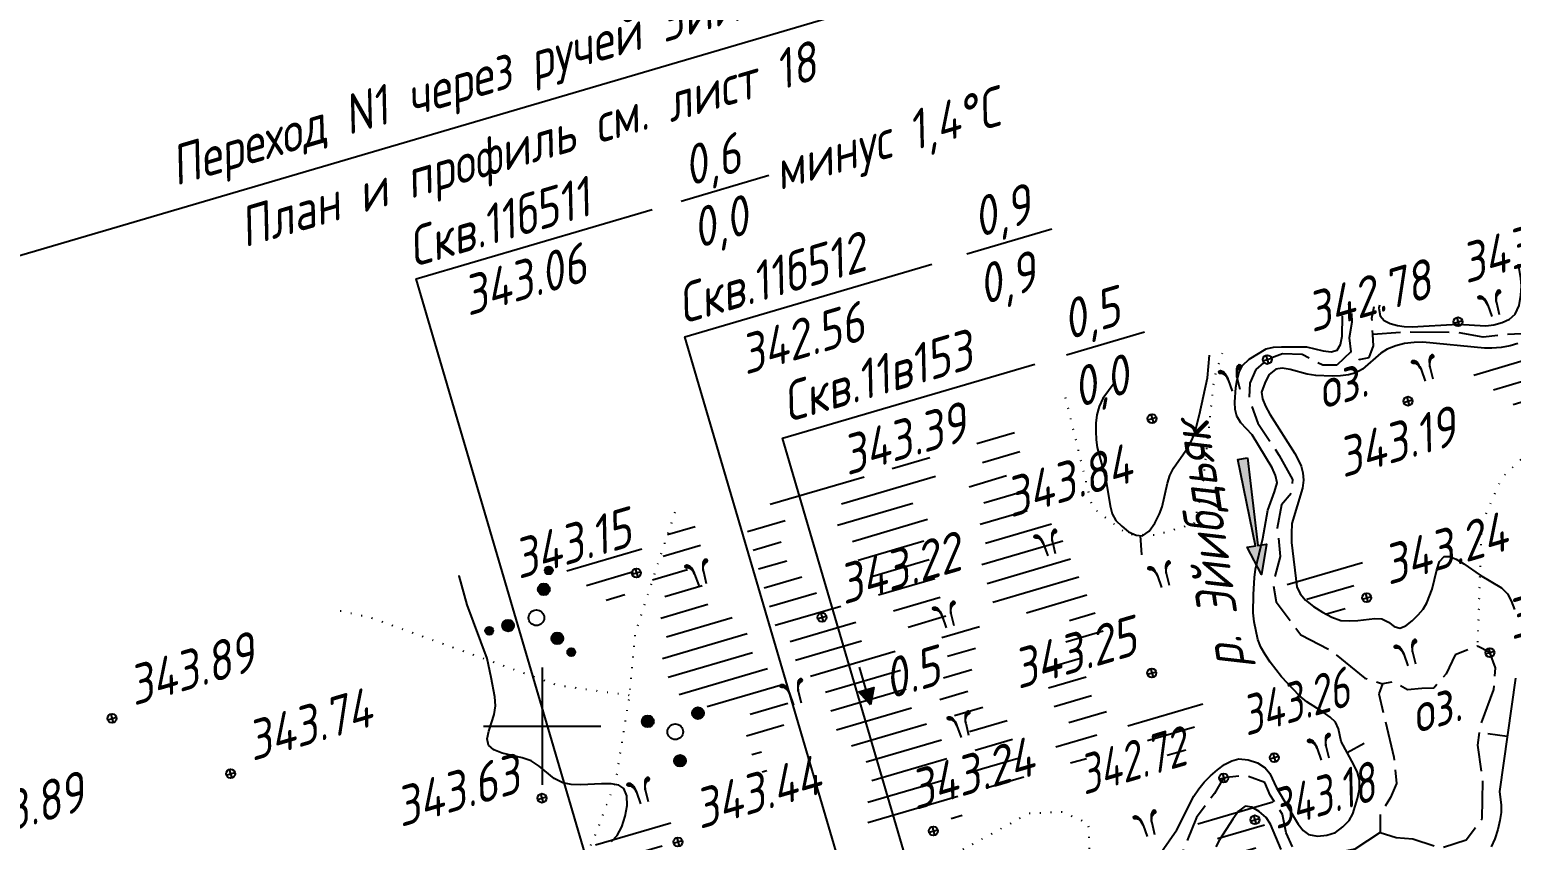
# Model space of a CAD drawing. Extents: x 1517648 to 1519685, y 2184577 to 2185456.
# Drawn here: x 1517747.6 to 1517899, y 2184788.3 to 2184871.1 of the extents above; entities that cross this region are included whole.
import ezdxf
from ezdxf.enums import TextEntityAlignment as Align

# ---------------------------------------------------------------- set-up
doc = ezdxf.new("R2010")
doc.units = 0
doc.header["$PDMODE"] = 34
doc.linetypes.add('ИИDash_40_10', pattern=[5, 4, -1])
doc.linetypes.add('ИИDot', pattern=[1, 0, -1])
for name, color, linetype, lineweight in [('ИИ_БОЛОТО_025', 3, 'Continuous', 25), ('ИИ_ГЕОСЕТКА_025', 3, 'Continuous', 25), ('ИИ_ГИДРОГРАФИЯ_025', 3, 'Continuous', 25), ('ИИ_КОНТУР_025', 7, 'ИИDot', 25), ('ИИ_ОТМЕТКА_025', 7, 'Continuous', 25), ('ИИ_ОФОРМЛЕНИЕ_025', 7, 'Continuous', 25), ('ИИ_РАЗМЕР_025', 7, 'Continuous', 25), ('ИИ_РЕЛЬЕФ_025', 34, 'Continuous', 25), ('ИИ_СКВАЖИНА_025', 7, 'Continuous', 25), ('ИИ_ТЕКСТ_025', 7, 'Continuous', 25), ('ИИ_УГОДЬЯ_025', 7, 'Continuous', 25)]:
    doc.layers.add(name, color=color, linetype=linetype, lineweight=lineweight)
doc.styles.add('VNIPISIMPLEXCUR', font='simplex.shx', dxfattribs={"width": 0.8, "oblique": 15})
doc.dimstyles.new('ИИ-2000-м-dm', dxfattribs={"dimscale": 2, "dimtxt": 2.5, "dimasz": 2.5, "dimexe": 1.25, "dimexo": 0, "dimgap": 1, "dimtad": 1, "dimtoh": 1, "dimzin": 1, "dimdsep": 46, "dimtxsty": 'VNIPISIMPLEXCUR', "dimcen": 2.5, "dimaunit": 1, "dimazin": 0, "dimtfac": 1, "dimtmove": 1, "dimatfit": 2, "dimfxl": 1, "dimarcsym": 0})

# ---------------------------------------------------------------- blocks, each defined once
blk = doc.blocks.new('ИИ053951')
at = {"linetype": 'Continuous', "lineweight": 25}
h = blk.add_hatch(color=0, dxfattribs=at)
edge = h.paths.add_edge_path()
edge.add_arc((-1.403318979093456, 0.5298073639691836), 0.3, 0, 360)
h = blk.add_hatch(color=0, dxfattribs=at)
edge = h.paths.add_edge_path()
edge.add_arc((1.160486125856096, 0.9504062035232437), 0.3, 0, 360)
h = blk.add_hatch(color=0, dxfattribs=at)
edge = h.paths.add_edge_path()
edge.add_arc((0.2428328532373598, -1.480213567492427), 0.3, 0, 360)
at = {"color": 0, "linetype": 'Continuous', "lineweight": 25}
for centre, radius in [((-1.403318979093456, 0.5298073639691836), 0.3), ((1.160486125856096, 0.9504062035232437), 0.3), ((0, 0), 0.4), ((0.2428328532373598, -1.480213567492427), 0.3)]:
    blk.add_circle(centre, radius, dxfattribs=at)
blk = doc.blocks.new('ИИ053952')
at = {"linetype": 'Continuous', "lineweight": 25}
h = blk.add_hatch(color=0, dxfattribs=at)
edge = h.paths.add_edge_path()
edge.add_arc((-1.308630616908658, 2.130137532763825), 0.2, 0, 360)
h = blk.add_hatch(color=0, dxfattribs=at)
edge = h.paths.add_edge_path()
edge.add_arc((-0.7851783701452177, 1.278082519658284), 0.3, 0, 360)
h = blk.add_hatch(color=0, dxfattribs=at)
edge = h.paths.add_edge_path()
edge.add_arc((1.499441115229502, 0.04094315521868452), 0.3, 0, 360)
h = blk.add_hatch(color=0, dxfattribs=at)
edge = h.paths.add_edge_path()
edge.add_arc((2.49906852538254, 0.06823859203112193), 0.2, 0, 360)
h = blk.add_hatch(color=0, dxfattribs=at)
edge = h.paths.add_edge_path()
edge.add_arc((-0.7142627450842838, -1.319025674876968), 0.3, 0, 360)
h = blk.add_hatch(color=0, dxfattribs=at)
edge = h.paths.add_edge_path()
edge.add_arc((-1.190437908473882, -2.198376124794947), 0.2, 0, 360)
at = {"color": 0, "linetype": 'Continuous', "lineweight": 25}
for centre, radius in [((-1.308630616908658, 2.130137532763825), 0.2), ((-0.7851783701452177, 1.278082519658284), 0.3), ((0, 0), 0.4), ((1.499441115229502, 0.04094315521868452), 0.3), ((2.49906852538254, 0.06823859203112193), 0.2), ((-0.7142627450842838, -1.319025674876968), 0.3), ((-1.190437908473882, -2.198376124794947), 0.2)]:
    blk.add_circle(centre, radius, dxfattribs=at)
blk = doc.blocks.new('ИИ05403')
at = {"linetype": 'Continuous', "lineweight": 25}
for points in [[(-0.3719088392116541, 1.104243413491141), (-0.4306105260804169, 1.161016916086846), (-0.4798441994880011, 1.183726317125126), (-0.5215034655360838, 1.187511217298173), (-0.5574819132791243, 1.17426406136525), (-0.5839923646082087, 1.138307515048564), (-0.5858859707098906, 1.08721135738517), (-0.5707371389436682, 1.060717056173841), (-0.5328650850989455, 1.036115210376295), (-0.476057004331866, 1.020975609684107), (-0.4211425126192358, 1.002051108818872), (-0.3643344318521553, 0.954739851328526), (-0.322675165804073, 0.896073893319038), (-0.2829095058576687, 0.8090211893389565), (-0.2507182532707636, 0.7087213400804719), (-0.2324430663398145, 0.6261047306790769), (-0.2355694385517691, 0.6879043838014546), (-0.2545054654741268, 0.7863117883006762), (-0.2772286875526238, 0.8790418478675857), (-0.3018455327800301, 0.9698794520207132), (-0.3283559670618868, 1.041792555308606)], [(0.4211425126192356, 1.002051108818872), (0.4760570043318644, 1.020975609684106), (0.5328650850989461, 1.036115210376295), (0.5707371389436685, 1.060717056173841), (0.5858859707098905, 1.08721135738517), (0.5839923646082088, 1.138307515048563), (0.5574819132791244, 1.17426406136525), (0.5215034655360838, 1.187511217298173), (0.4798441994880007, 1.183726317125126), (0.4306105260804167, 1.161016916086846), (0.3719088392116541, 1.10424341349114), (0.3283559670618868, 1.041792555308606), (0.3018455327800298, 0.9698794520207127), (0.2772286875526236, 0.8790418478675848), (0.2545054654741267, 0.7863117883006753), (0.235569438551769, 0.6879043838014544), (0.2324430663398145, 0.6261047306790771), (0.2507182532707635, 0.7087213400804713), (0.2829095058576688, 0.809021189338957), (0.322675165804073, 0.8960738933190379), (0.3643344318521551, 0.9547398513285258)]]:
    blk.add_hatch(color=0, dxfattribs=at).paths.add_polyline_path(points)
at = {"color": 0, "linetype": 'Continuous', "lineweight": 25}
for points in [[(-0.2324430663398145, 0.6261047306790772), (-0.2507182532707635, 0.7087213400804713), (-0.2829095058576687, 0.8090211893389567), (-0.322675165804073, 0.896073893319038), (-0.3643344318521553, 0.9547398513285261), (-0.4211425126192356, 1.002051108818872), (-0.4760570043318655, 1.020975609684106), (-0.5328650850989458, 1.036115210376295), (-0.5707371389436684, 1.060717056173841), (-0.5858859707098905, 1.08721135738517), (-0.5839923646082088, 1.138307515048563), (-0.5574819132791244, 1.17426406136525), (-0.5215034655360835, 1.187511217298173), (-0.4798441994880012, 1.183726317125126), (-0.4306105260804163, 1.161016916086846), (-0.3719088392116543, 1.104243413491141), (-0.3283559670618867, 1.041792555308606), (-0.30184553278003, 0.9698794520207132), (-0.2772286875526238, 0.8790418478675852), (-0.2545054654741268, 0.786311788300676), (-0.235569438551769, 0.6879043838014545), (-0.2324430663398145, 0.6261047306790772), (-0.2000000000000002, 0)], [(0.2324430663398145, 0.6261047306790772), (0.2507182532707635, 0.7087213400804713), (0.2829095058576687, 0.8090211893389567), (0.322675165804073, 0.896073893319038), (0.3643344318521553, 0.9547398513285261), (0.4211425126192356, 1.002051108818872), (0.4760570043318655, 1.020975609684106), (0.5328650850989458, 1.036115210376295), (0.5707371389436684, 1.060717056173841), (0.5858859707098905, 1.08721135738517), (0.5839923646082088, 1.138307515048563), (0.5574819132791244, 1.17426406136525), (0.5215034655360835, 1.187511217298173), (0.4798441994880012, 1.183726317125126), (0.4306105260804163, 1.161016916086846), (0.3719088392116543, 1.104243413491141), (0.3283559670618867, 1.041792555308606), (0.30184553278003, 0.9698794520207132), (0.2772286875526238, 0.8790418478675852), (0.2545054654741268, 0.786311788300676), (0.235569438551769, 0.6879043838014545), (0.2324430663398145, 0.6261047306790772), (0.2000000000000002, 0)]]:
    blk.add_lwpolyline(points, dxfattribs=at)
blk = doc.blocks.new('ИИ05468')
at = {"color": 0, "linetype": 'Continuous', "lineweight": 25}
for points in [[(-2, 1), (2, 1)], [(-1.25, 0), (1.25, 0)], [(-0.5, -1), (0.5, -1)]]:
    blk.add_lwpolyline(points, dxfattribs=at)
blk = doc.blocks.new('PICKET')
at = {"color": 0, "linetype": 'Continuous', "lineweight": 25}
for p, q in [((-0.2299999999999898, 0), (0.2299999999999898, 0)), ((0, 0.2299999999999898), (0, -0.2299999999999898))]:
    blk.add_line(p, q, dxfattribs=at)
blk.add_circle((0, 0), 0.23, dxfattribs=at)
at = {"color": 0, "linetype": 'Continuous', "style": 'VNIPISIMPLEXCUR', "oblique": 15, "width": 0.8}
blk.add_attdef('OTMETKA', (1.25, 0.3000000000000114), '', height=2, dxfattribs=at)
at = {"color": 8, "linetype": 'Continuous', "style": 'VNIPISIMPLEXCUR', "oblique": 15, "width": 0.8, "flags": 1}
blk.add_attdef('NOMER', (1.25, -2.699999999999989), '', height=2, dxfattribs=at)
blk = doc.blocks.new('ИИ05466')
at = {"linetype": 'Continuous', "lineweight": 25}
blk.add_hatch(color=0, dxfattribs=at).paths.add_polyline_path([(0, 0), (-0.4000000000000057, 0.8000000000000114), (0.4000000000000057, 0.8000000000000114)])
at = {"color": 0, "linetype": 'Continuous', "lineweight": 25}
for points in [[(0, 0), (0, 2)], [(0, 0), (-0.4000000000000057, 0.8000000000000114), (0.4000000000000057, 0.8000000000000114), (0, 0)]]:
    blk.add_lwpolyline(points, dxfattribs=at)
at = {"color": 0, "linetype": 'Continuous', "style": 'VNIPISIMPLEXCUR', "oblique": 15, "width": 0.8}
blk.add_attdef('DEPTH', (1, 0), '', height=2, dxfattribs=at)
blk = doc.blocks.new('ИИ053672А')
at = {"color": 0, "linetype": 'Continuous'}
for points in [[(0.6999999999999887, 3.095854811567278), (0, 3.5), (-0.6999999999999887, 3.095854811567278)], [(0, 3.5), (0, 0), (0.6999999999999887, 0)], [(0.8499999999999943, 2.009252271188813), (0, 2.5), (-0.8499999999999943, 2.009252271188813)], [(1, 0.9226497308103772), (0, 1.5), (-1, 0.9226497308103772)]]:
    blk.add_lwpolyline(points, dxfattribs=at)
at = {"color": 0, "linetype": 'Continuous', "style": 'VNIPISIMPLEXCUR', "oblique": 15, "width": 0.8}
blk.add_attdef('RACE1', text='', height=2, dxfattribs=at).set_placement((-2, 2.25), align=Align.RIGHT)
blk.add_attdef('HEIGHT', (2, 2.25), '', height=2, dxfattribs=at)
blk.add_attdef('DISTANCE', text='', height=2, dxfattribs=at).set_placement((8.5, 1.75), align=Align.MIDDLE_LEFT)
blk.add_attdef('RACE2', text='', height=2, dxfattribs=at).set_placement((-2, 1.25), align=Align.TOP_RIGHT)
blk.add_attdef('THICKNESS', text='', height=2, dxfattribs=at).set_placement((2, 1.25), align=Align.TOP_LEFT)
blk = doc.blocks.new('ИИ053296')
at = {"color": 0, "linetype": 'Continuous', "lineweight": 25}
blk.add_lwpolyline([(0, 0), (1, 0)], dxfattribs=at)
blk = doc.blocks.new('ИИ05012')
at = {"color": 0, "linetype": 'Continuous', "flags": 128}
for points in [[(0, 3), (0, -3)], [(-3, 0), (3, 0)]]:
    blk.add_lwpolyline(points, dxfattribs=at)
blk = doc.blocks.new('*D26')
at = {"layer": 'Defpoints', "color": 0, "transparency": 16777216}
for p in [(1517926.909671866, 2184855.147363951), (1518076.55, 2184794.9), (1517957.228860833, 2184764.673695511), (1517857.42, 2184730.52), (1517974.202249156, 2184660.524278777)]:
    blk.add_point(p, dxfattribs=at)
at = {"layer": 'ИИ_РАЗМЕР_025', "color": 0, "lineweight": -2, "transparency": 16777216}
for p, q in [((1517951.516275566, 2184788.67653947), (1517966.028395598, 2184792.940311232)), ((1517955.308124022, 2184766.134705561), (1517951.516275566, 2184788.67653947))]:
    blk.add_line(p, q, dxfattribs=at)
blk.add_arc((1517950.545219905, 2184757.880022167), 9.530217917746498, 40.60084746691081, 79.42976252258882, dxfattribs=at)
at = {"layer": 'ИИ_РАЗМЕР_025', "color": 0, "transparency": 16777216}
for points in [[(1517952.311411311, 2184766.582094964), (1517952.275488879, 2184767.914944301), (1517948.294902083, 2184767.140752336)], [(1517958.367100697, 2184764.400119852), (1517957.195197677, 2184763.764178749), (1517959.688972499, 2184760.566440238)]]:
    blk.add_solid(points, dxfattribs=at)
at = {"layer": 'ИИ_РАЗМЕР_025', "color": 0, "transparency": 16777216, "insert": (1517958.298993249, 2184794.193212795), "char_height": 4, "attachment_point": 5, "rotation": 16.373191132157835, "style": 'VNIPISIMPLEXCUR'}
blk.add_mtext("87°17'", dxfattribs=at)
blk = doc.blocks.new('ИИ25001')
at = {"linetype": 'Continuous'}
h = blk.add_hatch(color=0, dxfattribs=at)
edge = h.paths.add_edge_path()
edge.add_arc((0, 0), 0.5, 0, 360)
at = {"color": 0, "linetype": 'Continuous'}
for radius in [1, 0.5]:
    blk.add_circle((0, 0), radius, dxfattribs=at)
at = {"color": 0, "style": 'VNIPISIMPLEXCUR', "oblique": 15, "width": 0.8}
for tag, p in [('NUMBER', (2, 0.6999999999999887)), ('STS', (14.21830956713089, 0.6999999999999887)), ('EGWL', (38.31670607307356, 0.6999999999999887)), ('TFS', (19.07851403860371, -1)), ('HEIGHT', (2, -2.699999999999988)), ('FS', (14.21830956713089, -2.700000000000002)), ('AGWL', (36.59421987173639, -2.700000000000002))]:
    blk.add_attdef(tag, p, '', height=2, dxfattribs=at)
at = {"color": 253, "style": 'VNIPISIMPLEXCUR', "oblique": 15, "width": 0.8, "flags": 1}
for tag, p in [('DATE', (-2.5, -0.8000000000000113)), ('NOTE1', (-2.5, -3.200000000000017)), ('NOTE2', (-2.5, -5.600000000000022))]:
    blk.add_attdef(tag, text='', height=1.6, dxfattribs=at).set_placement(p, align=Align.RIGHT)
blk = doc.blocks.new('ИИ0523811')
at = {"linetype": 'Continuous', "lineweight": 25}
blk.add_hatch(color=0, dxfattribs=at).paths.add_polyline_path([(6, -0.2500000000000007), (1.5, -0.06250000000000017), (1.5, -0.5000000000000002), (0, 0), (1.5, 0.4999999999999998), (1.5, 0.06249999999999978), (6, 0.2499999999999993)])
at = {"color": 0, "linetype": 'Continuous', "lineweight": 25}
blk.add_lwpolyline([(6, -0.2500000000000007), (1.5, -0.06250000000000017), (1.5, -0.5000000000000002), (0, 0), (1.5, 0.4999999999999998), (1.5, 0.06249999999999978), (6, 0.2499999999999993)], close=True, dxfattribs=at)

msp = doc.modelspace()

# ---------------------------------------------------------------- hatches: boundary and pattern name
at = {"layer": 'ИИ_БОЛОТО_025'}
h = msp.add_hatch(dxfattribs=at)
h.set_pattern_fill('ИИ_БОЛОТО', color=256, scale=2, style=0, pattern_type=2)
h.set_pattern_definition([(16.37319113215781, (1510916.102400393, 2172268.42618419), (-9.58434704182228, 32.62116324998102), [10, -3, 4, -5, 4, -8]), (16.37319113215781, (1510916.498061251, 2172270.626968705), (-9.58434704182228, 32.62116324998102), [8, -3, 5, -4, 5, -9]), (16.37319113215781, (1510916.893722109, 2172272.827753221), (-9.58434704182228, 32.62116324998102), [8, -3, 4, -6, 4, -9]), (16.37319113215781, (1510916.329936989, 2172274.746645177), (-9.58434704182228, 32.62116324998102), [8, -3, 4, -5, 4, -10]), (16.37319113215781, (1510914.806705891, 2172276.383644573), (-9.58434704182228, 32.62116324998102), [8, -3, 3, -7, 4, -9]), (16.37319113215781, (1510913.283474792, 2172278.020643969), (-9.58434704182228, 32.62116324998102), [8, -3, 3, -8, 4, -8]), (16.37319113215781, (1510912.719689673, 2172279.939535925), (-9.58434704182228, 32.62116324998102), [8, -4, 3, -10, 4, -5]), (16.37319113215781, (1510912.155904552, 2172281.85842788), (-9.58434704182228, 32.62116324998102), [8, -5, 3, -10, 4, -4]), (16.37319113215781, (1510910.632673454, 2172283.495427276), (-9.58434704182228, 32.62116324998102), [9, -5, 4, -5, 8, -3]), (16.37319113215781, (1510909.109442356, 2172285.132426672), (-9.58434704182228, 32.62116324998102), [7, -5, 4, -5, 10, -3]), (16.37319113215781, (1510908.545657236, 2172287.051318628), (-9.58434704182228, 32.62116324998102), [7, -4, 5, -5, 9, -4]), (16.37319113215781, (1510907.022426138, 2172288.688318024), (-9.58434704182228, 32.62116324998102), [7, -4, 6, -5, 9, -3]), (16.37319113215781, (1510906.458641018, 2172290.60720998), (-9.58434704182228, 32.62116324998102), [5, -6, 6, -6, 7, -4]), (16.37319113215781, (1510905.894855898, 2172292.526101936), (-9.58434704182228, 32.62116324998102), [4, -6, 7, -6, 5, -6]), (16.37319113215781, (1510905.331070778, 2172294.444993891), (-9.58434704182228, 32.62116324998102), [3, -7, 8, -6, 4, -6]), (16.37319113215781, (1510904.767285658, 2172296.363885847), (-9.58434704182228, 32.62116324998102), [3, -6, 8, -6, 4, -7]), (16.37319113215781, (1510904.203500538, 2172298.282777803), (-9.58434704182228, 32.62116324998102), [4, -6, 10, -5, 4, -5])])
h.paths.add_polyline_path([(1517813.543598102, 2184821.848041238), (1517809.474768327, 2184809.473742465), (1517811.336869005, 2184804.467885418), (1517819.191918516, 2184800.84535582), (1517823.874723242, 2184792.996533199), (1517832.938243675, 2184790.128692597), (1517842.152820103, 2184790.58151007), (1517855.294921286, 2184796.015309562), (1517859.373502035, 2184805.222584604), (1517853.331147423, 2184818.505206717), (1517849.267343947, 2184832.341273489)])

# ---------------------------------------------------------------- linework, layer by layer
at = {"layer": 'ИИ_ГИДРОГРАФИЯ_025', "linetype": 'ИИDash_40_10', "flags": 128}
for points in [[(1517900.809965407, 2184847.481026754), (1517900.75376135, 2184846.430586888), (1517900.778551112, 2184841.634959368), (1517900.061053628, 2184840.08179038), (1517898.259706872, 2184839.969877853), (1517896.130087447, 2184839.70954233), (1517893.553868965, 2184840.1870131), (1517888.342779936, 2184840.249999329), (1517884.879403196, 2184840.002380594)], [(1517882.689179458, 2184842.158359407), (1517882.713459515, 2184841.264355423), (1517882.460322825, 2184839.66282707), (1517882.640495835, 2184838.242943974), (1517883.489609064, 2184837.441074279), (1517884.489760944, 2184837.650215774), (1517884.955016214, 2184838.835615481), (1517884.879403196, 2184840.002380594), (1517884.771137518, 2184841.673000556), (1517885.00826978, 2184842.839552064)], [(1517882.640495835, 2184838.242943974), (1517881.181443687, 2184836.850107173), (1517879.750500933, 2184836.850107173), (1517877.63905583, 2184837.948618189), (1517875.632264412, 2184838.03580428), (1517874.079183459, 2184837.442983833), (1517872.925585639, 2184836.429185544), (1517872.297410132, 2184835.034320517), (1517872.244956591, 2184833.377841006), (1517873.135019708, 2184830.934438164), (1517875.304239727, 2184827.633677324), (1517876.67233959, 2184825.203428284), (1517876.532716878, 2184823.780681696), (1517875.527610727, 2184822.60892537), (1517875.107348896, 2184820.230954257), (1517875.414341485, 2184817.325931701), (1517874.687973961, 2184814.587242892), (1517874.995093249, 2184812.690228705), (1517877.508302074, 2184809.3370213), (1517880.551621089, 2184807.746872921), (1517884.05865982, 2184804.909361967), (1517885.84885324, 2184804.302834)], [(1517885.636862443, 2184789.150648906), (1517883.030998473, 2184787.439078904), (1517879.106421406, 2184786.595709731), (1517876.920833344, 2184787.121936718), (1517876.025462931, 2184789.095372962), (1517875.656811062, 2184790.989892165), (1517874.366465631, 2184792.937022727), (1517873.839108175, 2184794.233484562), (1517871.837782156, 2184794.970213683), (1517869.625743163, 2184794.70710019), (1517868.677854233, 2184793.128362534), (1517866.858873524, 2184790.650129362), (1517865.093816934, 2184786.305440158), (1517862.43326215, 2184782.924933499), (1517860.836367037, 2184780.735552568), (1517859.98124804, 2184776.538776122), (1517859.27295088, 2184775.527991705), (1517857.156109683, 2184774.414705844), (1517856.487680593, 2184772.781939497), (1517856.821959029, 2184769.813309487), (1517855.965689993, 2184767.987502535), (1517854.294553377, 2184767.096907863), (1517851.470181713, 2184765.27506944), (1517850.40869434, 2184762.000862673), (1517847.861610217, 2184755.436858489), (1517847.425744871, 2184752.351667104), (1517846.953589358, 2184750.101340902), (1517844.665008781, 2184747.596858742), (1517843.792255831, 2184744.610086885), (1517843.242536476, 2184740.783517531), (1517843.853591324, 2184737.93428356), (1517845.64599332, 2184735.492050618), (1517847.683992852, 2184733.566293421), (1517848.317154034, 2184730.225131895), (1517847.531591675, 2184727.614710071), (1517845.766364225, 2184721.748863512), (1517845.37100586, 2184719.841078083), (1517845.981677361, 2184717.435979237), (1517847.095172121, 2184716.137816604), (1517847.166985761, 2184714.235303649), (1517846.196990498, 2184712.763546205), (1517846.699941539, 2184710.681542338), (1517848.891407586, 2184709.030293983), (1517852.111904307, 2184706.104807557), (1517854.370638104, 2184704.110056689), (1517855.515768596, 2184703.098759985), (1517856.878183231, 2184701.072655689), (1517856.9101288, 2184698.028737009), (1517855.916110469, 2184695.978027831), (1517855.23873662, 2184693.947614846), (1517856.553616248, 2184691.319994891), (1517857.788759735, 2184688.652519564), (1517858.466516932, 2184685.057598935), (1517860.100596687, 2184680.355118467), (1517861.655706995, 2184678.753986967), (1517861.775183424, 2184676.723517289), (1517862.612285119, 2184673.055575721), (1517864.285721816, 2184671.064961415), (1517870.583215762, 2184667.952670645), (1517872.061017793, 2184666.034680425), (1517872.339966504, 2184663.446859151), (1517873.654718349, 2184662.172847853), (1517875.690034454, 2184661.048846964), (1517878.31979371, 2184661.128501017), (1517879.787373159, 2184660.906376761), (1517881.369445528, 2184659.325541454), (1517882.665924508, 2184657.942282214), (1517886.994804698, 2184657.173861552), (1517889.413978762, 2184656.359746109), (1517890.996178913, 2184654.493460157), (1517893.487294399, 2184653.521794101), (1517898.2724851, 2184653.23226154)]]:
    msp.add_lwpolyline(points, dxfattribs=at)
msp.add_lwpolyline([(1517887.268130988, 2184788.617108486), (1517888.969807568, 2184788.496691967), (1517891.815263307, 2184787.549007167), (1517894.410265784, 2184788.377295929), (1517896.053801428, 2184790.5595902), (1517896.103253169, 2184794.388313899), (1517895.585096037, 2184798.058353118), (1517895.853055471, 2184799.946522675), (1517897.223264825, 2184803.733406736), (1517897.403437835, 2184805.966214716), (1517896.82675642, 2184807.514734856), (1517895.565289784, 2184808.162965773), (1517893.281309369, 2184807.282519198), (1517892.374310768, 2184805.328358668), (1517891.096232436, 2184803.87746435), (1517889.870800402, 2184803.841464119), (1517888.426860674, 2184803.696726186), (1517887.011416394, 2184804.530117343), (1517885.84885324, 2184804.302834), (1517885.473684476, 2184803.301233893), (1517885.978296686, 2184801.176483296), (1517887.021127847, 2184796.845457172), (1517887.273370062, 2184794.139430417), (1517886.663848601, 2184792.702822804), (1517885.636862443, 2184791.018862429), (1517885.636862443, 2184789.150648906)], close=True, dxfattribs=at)
at = {"layer": 'ИИ_КОНТУР_025', "flags": 128}
for points in [[(1517853.448160098, 2184833.569315897), (1517856.194034484, 2184822.335066218), (1517859.817983455, 2184819.601058436), (1517862.641481414, 2184819.51638106), (1517866.629707653, 2184820.687176896), (1517867.477066612, 2184824.348412003), (1517868.68596005, 2184835.623157932), (1517869.57960787, 2184838.307649574)], [(1517945.843143317, 2184809.969100159), (1517943.560771304, 2184808.670601283), (1517942.00855888, 2184808.27460392), (1517936.955604843, 2184807.746607435), (1517934.941038994, 2184806.921620981), (1517932.232918809, 2184805.700631795), (1517929.987164148, 2184803.19265923), (1517927.360434331, 2184799.574187024), (1517923.984990569, 2184797.444008934), (1517921.260935924, 2184795.55052207), (1517919.069856909, 2184795.136321818), (1517916.701127417, 2184796.023893786), (1517915.398312887, 2184798.331580901), (1517910.599426982, 2184809.013729214), (1517909.855685751, 2184814.81034259), (1517909.838290073, 2184822.743976993), (1517909.293566892, 2184824.646006), (1517904.769090076, 2184828.835755678), (1517901.049336224, 2184828.248889719), (1517898.014801397, 2184825.314559927), (1517895.959144325, 2184820.61964245), (1517895.565289784, 2184808.162965773)], [(1517813.543598102, 2184821.848041238), (1517809.474768327, 2184809.473742465), (1517808.90188222, 2184803.131225044), (1517807.494156814, 2184794.390205291), (1517805.282037882, 2184788.562855684), (1517803.271001588, 2184784.242587762), (1517804.17596792, 2184781.529857494), (1517807.192501369, 2184780.82655395), (1517813.426671897, 2184780.726079354), (1517819.258635166, 2184783.438809622), (1517823.682894022, 2184786.252014486), (1517829.917064549, 2184786.754368839), (1517842.531698065, 2184787.176698627), (1517849.778843331, 2184791.112033352), (1517853.078450842, 2184791.24589435), (1517855.790222027, 2184790.092867333), (1517855.949044054, 2184785.648048923), (1517849.460560914, 2184772.625237871), (1517839.987965964, 2184764.031193264), (1517835.241081813, 2184756.263257023), (1517828.171432493, 2184741.868191911), (1517826.774523584, 2184737.352351137), (1517827.267548123, 2184732.09754611), (1517829.543208007, 2184722.329585488), (1517837.330359349, 2184717.623276157), (1517841.638047674, 2184714.097428792), (1517846.196990498, 2184712.763546205)], [(1517808.90188222, 2184803.131225044), (1517801.606501694, 2184804.145237987), (1517782.316066379, 2184811.101110655), (1517779.261822493, 2184811.778362795)]]:
    msp.add_lwpolyline(points, dxfattribs=at)
at = {"layer": 'ИИ_ОФОРМЛЕНИЕ_025', "flags": 128}
msp.add_lwpolyline([(1517688.758241329, 2184680.965886451), (1517648.152764487, 2184819.170177588), (1517935.993419924, 2184903.718389915), (1517976.592338959, 2184765.532618912)], dxfattribs=at)
at = {"layer": 'ИИ_РЕЛЬЕФ_025'}
for points, elevation in [([(1517885.546140599, 2184842.997542311), (1517885.489720124, 2184842.677727289), (1517885.612044321, 2184841.902111575), (1517886.040365922, 2184841.443528619), (1517886.636967125, 2184841.13265723), (1517887.407021882, 2184840.922758966), (1517888.079786878, 2184840.824283295), (1517888.879602883, 2184840.796047755), (1517893.571688419, 2184841.037998043), (1517896.401576622, 2184840.888220327), (1517897.241561619, 2184840.981899053), (1517898.078674776, 2184841.215491895), (1517898.834147111, 2184841.562567254), (1517899.420925663, 2184842.072157171), (1517899.811031342, 2184842.947379021), (1517899.995330809, 2184844.020868437), (1517900.063505518, 2184844.976354052), (1517900.010331677, 2184845.70581734), (1517899.769569164, 2184847.175428359)], 343), ([(1517859.28592273, 2184781.458008452), (1517864.841472564, 2184789.398868329), (1517866.59852908, 2184792.831287265), (1517867.085364554, 2184793.608583877), (1517867.629285643, 2184794.288910741), (1517868.275449406, 2184794.93511216), (1517868.984190102, 2184795.543823144), (1517869.723873602, 2184796.065568815), (1517870.462865775, 2184796.450874295), (1517871.169532489, 2184796.650264704), (1517872.13226805, 2184796.555483876), (1517873.078748687, 2184796.23946001), (1517873.858193197, 2184795.737637854), (1517874.331335517, 2184795.144134272), (1517875.014654326, 2184793.711069328), (1517877.246759575, 2184789.978042436), (1517877.745011942, 2184789.33402861), (1517878.300161304, 2184788.915535394), (1517879.2083618, 2184788.746667337), (1517880.187866657, 2184788.860425861), (1517881.044100208, 2184789.136014755), (1517881.816485751, 2184789.721369571), (1517882.46667868, 2184790.377519538), (1517882.823311448, 2184791.029877166), (1517883.30592543, 2184792.611308743), (1517883.494438295, 2184793.546277159), (1517883.492475158, 2184794.519860539), (1517883.288594126, 2184795.264145111), (1517882.935664839, 2184796.038646052), (1517881.621365684, 2184798.413948358), (1517881.362653014, 2184799.738648383), (1517881.057370222, 2184800.390193458), (1517880.528270314, 2184800.924738235), (1517879.801364977, 2184801.420356517), (1517878.112535968, 2184802.477492302), (1517877.329811275, 2184803.130349156), (1517875.538882196, 2184805.046319425), (1517874.378605354, 2184806.525914949), (1517873.871295251, 2184807.298377079), (1517873.440415383, 2184808.080162014), (1517873.106874269, 2184808.861929678), (1517872.730578619, 2184810.649296204), (1517872.641157244, 2184811.584145612), (1517872.663486608, 2184813.45410064), (1517872.787273395, 2184815.172231141), (1517872.894667209, 2184816.029900163), (1517873.252070125, 2184817.603952728), (1517873.641165329, 2184819.146608521), (1517874.159025017, 2184822.061497683), (1517874.815085598, 2184823.913413471), (1517875.099946019, 2184824.85176019), (1517874.92917885, 2184825.594098009), (1517874.5740385, 2184826.389346971), (1517872.538899837, 2184829.746713294), (1517871.399994234, 2184830.986937724), (1517870.987466, 2184831.653471981), (1517870.811354609, 2184832.342002325), (1517870.775013251, 2184833.07187999), (1517870.889218059, 2184834.580718594), (1517871.01101732, 2184835.378804245), (1517871.219175265, 2184836.151066859), (1517871.548773331, 2184836.818108131), (1517872.232420225, 2184837.476616689), (1517873.978055269, 2184838.521248004), (1517874.712727902, 2184838.688218282), (1517875.522981835, 2184838.747131342), (1517877.240665659, 2184838.726026752), (1517878.083311577, 2184838.738629574), (1517879.807343277, 2184838.341735424), (1517880.610419698, 2184838.225970893), (1517881.217031356, 2184838.385814848), (1517881.578512705, 2184838.961661133), (1517881.737481326, 2184839.836471252), (1517881.78081592, 2184841.891543334)], 343), ([(1517899.689805225, 2184839.063854511), (1517898.896464949, 2184838.84660439), (1517897.977881268, 2184838.678921001), (1517897.035601005, 2184838.587501271), (1517896.284103947, 2184838.594829133), (1517889.970594515, 2184839.214079699), (1517889.088711062, 2184839.192791423), (1517888.104918524, 2184839.065777812), (1517887.215640911, 2184838.844505282), (1517886.332315573, 2184838.487876697), (1517885.701663435, 2184838.080746196), (1517883.827760645, 2184836.448811274), (1517883.135372807, 2184836.075484005), (1517882.369783062, 2184835.867183626), (1517881.554900174, 2184835.767121167), (1517880.712491324, 2184835.744346793), (1517879.032164469, 2184835.806862935), (1517878.175999981, 2184835.936940735), (1517876.408932412, 2184836.418836028), (1517875.61649974, 2184836.543581537), (1517874.963781418, 2184836.439477635), (1517874.252729639, 2184835.889351068), (1517873.826232075, 2184835.012839448), (1517873.496642968, 2184834.096695737), (1517873.597566936, 2184833.429767621), (1517873.896262341, 2184832.681958067), (1517874.33879152, 2184831.875325649), (1517876.903849695, 2184827.845953921), (1517877.293392117, 2184827.142067425), (1517877.533323903, 2184826.532615288), (1517877.71980229, 2184825.867041439), (1517877.787964815, 2184825.111340857), (1517877.673795664, 2184824.310913083), (1517876.602086686, 2184820.699593676), (1517876.546260705, 2184819.67162135), (1517876.56587341, 2184818.742011457), (1517877.113269238, 2184814.215338195), (1517877.43604229, 2184813.498440405), (1517878.008329639, 2184812.871753321), (1517878.79837748, 2184812.232588477), (1517879.719753059, 2184811.637297407), (1517880.686023623, 2184811.142231644), (1517881.610756416, 2184810.80374272), (1517882.463268073, 2184810.748505838), (1517883.353101999, 2184810.776714478), (1517885.075917035, 2184810.990594398), (1517885.800222308, 2184810.950279638), (1517886.48175229, 2184810.616793206), (1517887.059007417, 2184810.1871113), (1517887.646598058, 2184810.012141882), (1517888.260113798, 2184810.248611608), (1517888.905781362, 2184810.741129068), (1517889.512791527, 2184811.353587336), (1517890.010335067, 2184811.949879487), (1517890.395371208, 2184812.600648213), (1517890.942067783, 2184813.97815747), (1517891.403815185, 2184815.950924058), (1517891.688777612, 2184816.823210384), (1517892.154035787, 2184817.315173485), (1517892.706864063, 2184817.318618073), (1517893.396026226, 2184817.034474387), (1517894.176077646, 2184816.558605185), (1517895.827069743, 2184815.415141266), (1517898.007507087, 2184814.113711081), (1517898.616178953, 2184813.501158153), (1517898.996357022, 2184812.802620191), (1517899.337116996, 2184811.917165836)], 343), ([(1517858.440106456, 2184835.03561377), (1517857.2960351, 2184833.443556224), (1517856.906210313, 2184832.630629302), (1517856.68123436, 2184831.791458192), (1517856.573559831, 2184830.95694758), (1517856.55564225, 2184830.114303131), (1517856.599937137, 2184829.250730513), (1517856.70943894, 2184828.458816315), (1517857.131191777, 2184826.827666134), (1517857.598, 2184825.186), (1517858.030424356, 2184822.485692527), (1517858.250385661, 2184821.667912291), (1517858.603031711, 2184820.994196002), (1517859.21785981, 2184820.415301099), (1517859.921703251, 2184819.854532882), (1517860.680717946, 2184819.510712908), (1517861.33942317, 2184819.450594398), (1517862.007843621, 2184819.895986973), (1517862.58225182, 2184820.743039255), (1517863.069993899, 2184821.694931576), (1517863.331380537, 2184822.398110392), (1517863.893793589, 2184824.816184673), (1517864.114746094, 2184825.6115238), (1517864.515274099, 2184826.357708926), (1517866.004911785, 2184828.506417888), (1517866.42287927, 2184829.26166805), (1517866.728244598, 2184830.084074969), (1517867.164029235, 2184831.815748747), (1517867.981216306, 2184835.565027628), (1517868.173407318, 2184837.894602492)], 343.5), ([(1517807.073824925, 2184788.214905452), (1517807.675001885, 2184788.841322932), (1517808.139141564, 2184789.730485857), (1517808.492970067, 2184790.793769452), (1517808.67143023, 2184791.895673943), (1517808.63545816, 2184792.886528068), (1517808.339491649, 2184793.62020344), (1517807.819340009, 2184793.952626186), (1517807.033069272, 2184794.090327216), (1517806.066561443, 2184794.100234979), (1517803.936362544, 2184794.004384488), (1517802.944435486, 2184794.03248313), (1517802.115799366, 2184794.20050229), (1517801.21410189, 2184794.666662202), (1517799.695363571, 2184795.894731592), (1517798.867359394, 2184796.441238213), (1517797.968381575, 2184796.774478623), (1517795.920028305, 2184797.253033343), (1517795.064959938, 2184797.571041907), (1517794.518835138, 2184798.056667442), (1517794.387019641, 2184798.698170433), (1517794.537032081, 2184799.46889518), (1517795.10255041, 2184801.202573233), (1517795.228061121, 2184802.067808189), (1517795.167324316, 2184803.007612049), (1517794.800285034, 2184804.953357656), (1517794.378675604, 2184806.913800573), (1517792.34903024, 2184812.399760672), (1517791.52671494, 2184815.337713221), (1517791.519376472, 2184815.378807196)], 343.5), ([(1517899.441613096, 2184804.905995598), (1517897.805438188, 2184793.324622263), (1517897.992669976, 2184791.933627654), (1517897.975410504, 2184791.166397561), (1517897.842942391, 2184790.367485467), (1517897.631067797, 2184789.44222846), (1517897.340381038, 2184788.50346826), (1517896.971476432, 2184787.66404659)], 343), ([(1517875.490377578, 2184787.408411621), (1517874.404274596, 2184790.002771898), (1517873.961079526, 2184790.655270928), (1517873.267166415, 2184791.268346012), (1517872.509409045, 2184791.714427149), (1517871.830638414, 2184791.838573487), (1517871.159989672, 2184791.312893872), (1517870.556460236, 2184790.513648841), (1517869.207233506, 2184788.392357208), (1517868.827950292, 2184787.687015232)], 343)]:
    msp.add_lwpolyline(points, dxfattribs=dict(at, elevation=elevation))
at = {"layer": 'ИИ_СКВАЖИНА_025', "flags": 128}
for points in [[(1517814.208555939, 2184853.624231398), (1517823.169103352, 2184856.256908701)], [(1517823.860506113, 2184720.659964247), (1517787.131922685, 2184845.668909638), (1517811.232041252, 2184852.749708637)], [(1517843.372680864, 2184848.223033768), (1517852.061485479, 2184850.775870961)], [(1517847.531591675, 2184727.614710071), (1517814.58130082, 2184839.763906298), (1517839.816866136, 2184847.178308228)], [(1517853.580910919, 2184837.932917591), (1517861.54078813, 2184840.271590342)], [(1517853.910661492, 2184729.488928395), (1517824.554623005, 2184829.404772394), (1517850.338536649, 2184836.980283254)]]:
    msp.add_lwpolyline(points, dxfattribs=at)

# ---------------------------------------------------------------- block references
at = {"layer": 'ИИ_БОЛОТО_025', "xscale": 2, "yscale": 2, "zscale": 2, "rotation": 16.37305555555556}
for p in [(1517899.591438498, 2184835.061986886), (1517806.923492181, 2184815.070167207), (1517880.529626477, 2184813.665528011), (1517864.243275404, 2184799.230745824), (1517871.393709314, 2184789.217749555), (1517809.853193706, 2184787.08057014)]:
    msp.add_blockref('ИИ05468', p, dxfattribs=at)
at = {"layer": 'ИИ_БОЛОТО_025', "color": 7, "xscale": 2, "yscale": 2, "zscale": 2, "rotation": 16.37305555555556}
msp.add_blockref('ИИ05466', (1517833.555606823, 2184802.176661664), dxfattribs=at).add_auto_attribs({'DEPTH': '0.5'})
at = {"layer": 'ИИ_ГЕОСЕТКА_025', "xscale": 2, "yscale": 2, "zscale": 2}
msp.add_blockref('ИИ05012', (1517800, 2184800), dxfattribs=at)
at = {"layer": 'ИИ_ГИДРОГРАФИЯ_025', "color": 7, "xscale": 2, "yscale": 2, "zscale": 2, "rotation": 99.1519491821578}
msp.add_blockref('ИИ0523811', (1517873.480633362, 2184815.473463803), dxfattribs=at)
at = {"layer": 'ИИ_ОТМЕТКА_025'}
ref = msp.add_blockref('PICKET', (1517893.57700629, 2184841.29195797, 343.06), dxfattribs=dict(at, xscale=2, yscale=2, zscale=2, rotation=16.37305555555556))
ref.add_attrib('OTMETKA', '343.06', (1517894.400373975, 2184845.176391555, 343.06), dxfattribs={"layer": '0', "color": 0, "linetype": 'Continuous', "height": 3.999999999999997, "rotation": 16.37305555437363, "style": 'VNIPISIMPLEXCUR', "oblique": 14.99999999999995, "width": 0.8000000000000004})
ref = msp.add_blockref('PICKET', (1517874.07918346, 2184837.44298383, 342.78), dxfattribs=dict(at, xscale=2, yscale=2, zscale=2, rotation=16.37305555555556))
ref.add_attrib('OTMETKA', '342.78', (1517878.666946321, 2184840.19205932, 342.78), dxfattribs={"layer": '0', "color": 0, "linetype": 'Continuous', "height": 3.999999999999997, "rotation": 16.37305555437363, "style": 'VNIPISIMPLEXCUR', "oblique": 14.99999999999995, "width": 0.8000000000000004})
ref = msp.add_blockref('PICKET', (1517888.46469298, 2184833.18795275, 343.19), dxfattribs=dict(at, xscale=2, yscale=2, zscale=2, rotation=16.37305555555556))
ref.add_attrib('OTMETKA', '343.19', (1517881.827687918, 2184825.353714876, 343.19), dxfattribs={"layer": '0', "color": 0, "linetype": 'Continuous', "height": 4, "rotation": 16.37305555437367, "style": 'VNIPISIMPLEXCUR', "oblique": 15, "width": 0.8})
ref = msp.add_blockref('PICKET', (1517862.3201, 2184831.41, 343.84), dxfattribs=dict(at, xscale=2, yscale=2, zscale=2, rotation=16.37305555555556))
ref.add_attrib('OTMETKA', '343.84', (1517847.874723357, 2184821.273766103, 343.84), dxfattribs={"layer": '0', "color": 0, "linetype": 'Continuous', "height": 4, "rotation": 16.37305555437367, "style": 'VNIPISIMPLEXCUR', "oblique": 15, "width": 0.8})
ref = msp.add_blockref('PICKET', (1517809.6301, 2184815.65, 343.15), dxfattribs=dict(at, xscale=2, yscale=2, zscale=2, rotation=16.37305555555556))
ref.add_attrib('OTMETKA', '343.15', (1517797.609787722, 2184814.99516308, 343.15), dxfattribs={"layer": '0', "color": 0, "linetype": 'Continuous', "height": 3.999999999999997, "rotation": 16.37305555437363, "style": 'VNIPISIMPLEXCUR', "oblique": 14.99999999999995, "width": 0.8000000000000004})
at = {"layer": 'ИИ_ОТМЕТКА_025', "xscale": 2, "yscale": 2, "zscale": 2, "rotation": 16.37305555555556}
for p, values in [((1517828.5901, 2184811.11, 343.22), {'OTMETKA': '343.22'}), ((1517884.24766054, 2184813.11006394, 343.24), {'OTMETKA': '343.24'}), ((1517896.82675642, 2184807.51473486, 342.76), {'OTMETKA': '342.76'}), ((1517756.0499, 2184800.78, 343.89), {'OTMETKA': '343.89'}), ((1517768.1599, 2184795.1299, 343.74), {'OTMETKA': '343.74'}), ((1517813.87, 2184788.1799, 343.44), {'OTMETKA': '343.44'}), ((1517738.63, 2184786.5199, 343.89), {'OTMETKA': '343.89'})]:
    msp.add_blockref('PICKET', p, dxfattribs=at).add_auto_attribs(values)
at = {"layer": 'ИИ_ОТМЕТКА_025'}
ref = msp.add_blockref('PICKET', (1517862.2899, 2184805.4299, 343.25), dxfattribs=dict(at, xscale=2, yscale=2, zscale=2, rotation=16.37305555555556))
ref.add_attrib('OTMETKA', '343.25', (1517848.647050022, 2184803.754504662, 343.25), dxfattribs={"layer": '0', "color": 0, "linetype": 'Continuous', "height": 3.999999999999997, "rotation": 16.37305555437363, "style": 'VNIPISIMPLEXCUR', "oblique": 14.99999999999995, "width": 0.8000000000000004})
ref = msp.add_blockref('PICKET', (1517874.79380776, 2184796.78529737, 343.26), dxfattribs=dict(at, xscale=2, yscale=2, zscale=2, rotation=16.37305555555556))
ref.add_attrib('OTMETKA', '343.26', (1517871.959290709, 2184798.976931838, 343.26), dxfattribs={"layer": '0', "color": 0, "linetype": 'Continuous', "height": 4, "rotation": 16.37305555437367, "style": 'VNIPISIMPLEXCUR', "oblique": 15, "width": 0.7})
ref = msp.add_blockref('PICKET', (1517869.62574316, 2184794.70710019, 342.72), dxfattribs=dict(at, xscale=2, yscale=2, zscale=2, rotation=16.37305555555556))
ref.add_attrib('OTMETKA', '342.72', (1517855.372410799, 2184792.952824199, 342.72), dxfattribs={"layer": '0', "color": 0, "linetype": 'Continuous', "height": 3.999999999999997, "rotation": 16.37305555437363, "style": 'VNIPISIMPLEXCUR', "oblique": 14.99999999999995, "width": 0.7})
ref = msp.add_blockref('PICKET', (1517839.9699, 2184789.2899, 343.24), dxfattribs=dict(at, xscale=2, yscale=2, zscale=2, rotation=16.37305555555556))
ref.add_attrib('OTMETKA', '343.24', (1517838.112121317, 2184791.397864056, 343.24), dxfattribs={"layer": '0', "color": 0, "linetype": 'Continuous', "height": 3.999999999999997, "rotation": 16.37305555437363, "style": 'VNIPISIMPLEXCUR', "oblique": 14.99999999999995, "width": 0.8000000000000004})
ref = msp.add_blockref('PICKET', (1517799.97180956, 2184792.64122782, 343.63), dxfattribs=dict(at, xscale=2, yscale=2, zscale=2, rotation=16.37305555555556))
ref.add_attrib('OTMETKA', '343.63', (1517785.558368493, 2184789.663931253, 343.63), dxfattribs={"layer": '0', "color": 0, "linetype": 'Continuous', "height": 3.999999999999997, "rotation": 16.37305555437363, "style": 'VNIPISIMPLEXCUR', "oblique": 14.99999999999995, "width": 0.8000000000000004})
ref = msp.add_blockref('PICKET', (1517872.82, 2184790.4301, 343.18), dxfattribs=dict(at, xscale=2, yscale=2, zscale=2, rotation=16.37305555555556))
ref.add_attrib('OTMETKA', '343.18', (1517874.976208588, 2184789.435155101, 343.18), dxfattribs={"layer": '0', "color": 0, "linetype": 'Continuous', "height": 3.999999999999997, "rotation": 16.37305555437363, "style": 'VNIPISIMPLEXCUR', "oblique": 14.99999999999995, "width": 0.7})
at = {"layer": 'ИИ_РЕЛЬЕФ_025', "xscale": 2, "yscale": 2, "zscale": 2}
for p, rotation in [((1517861.083785588, 2184819.47392585, 343.5), 273.9740983195181), ((1517898.59970504, 2184798.946699039, 343), 171.9586748821578), ((1517882.243469707, 2184797.289634215, 343), 28.95657515215779)]:
    msp.add_blockref('ИИ053296', p, dxfattribs=dict(at, rotation=rotation))
at = {"layer": 'ИИ_СКВАЖИНА_025'}
ref = msp.add_blockref('ИИ25001', (1517823.859255561, 2184720.66422061, 343.06), dxfattribs=dict(at, xscale=2, yscale=2, zscale=2, rotation=16.37319113215781))
ref.add_attrib('NUMBER', 'Скв.11б511', (1517786.831683752, 2184846.846340395), dxfattribs={"layer": '0', "color": 0, "height": 3.999999999999997, "rotation": 16.37319113215781, "style": 'VNIPISIMPLEXCUR', "oblique": 15.00000000000011, "width": 0.8000000000000005})
ref.add_attrib('HEIGHT', '343.06', (1517792.445340176, 2184841.875389115), dxfattribs={"layer": '0', "color": 0, "height": 3.999999999999997, "rotation": 16.37319113215781, "style": 'VNIPISIMPLEXCUR', "oblique": 15.00000000000011, "width": 0.8000000000000005})
ref.add_attrib('STS', '0,6', (1517814.973391185, 2184855.114589087), dxfattribs={"layer": '0', "color": 0, "height": 3.999999999999997, "rotation": 16.37319113215781, "style": 'VNIPISIMPLEXCUR', "oblique": 15.00000000000011, "width": 0.8000000000000005})
ref.add_attrib('FS', '0,0', (1517815.863542992, 2184848.755836056), dxfattribs={"layer": '0', "color": 0, "height": 3.999999999999997, "rotation": 16.37319113215781, "style": 'VNIPISIMPLEXCUR', "oblique": 15.00000000000011, "width": 0.8000000000000005})
ref.add_attrib('TFS', 'минус 1,4%%DC', (1517824.241824483, 2184854.722295276), dxfattribs={"layer": '0', "color": 0, "height": 3.999999999999997, "rotation": 16.37319113215781, "style": 'VNIPISIMPLEXCUR', "oblique": 15.00000000000011, "width": 0.8000000000000005})
ref = msp.add_blockref('ИИ25001', (1517847.530410661, 2184727.618729755, 342.56), dxfattribs=dict(at, xscale=2, yscale=2, zscale=2, rotation=16.37319113215781))
ref.add_attrib('NUMBER', 'Скв.11б512', (1517814.370291047, 2184841.0480591, -0.2799999999999159), dxfattribs={"layer": '0', "color": 0, "height": 3.999999999999997, "rotation": 16.37319113215781, "style": 'VNIPISIMPLEXCUR', "oblique": 15.00000000000011, "width": 0.8000000000000005})
ref.add_attrib('HEIGHT', '342.56', (1517820.769011189, 2184835.860773617, -0.2799999999999159), dxfattribs={"layer": '0', "color": 0, "height": 3.999999999999997, "rotation": 16.37319113215781, "style": 'VNIPISIMPLEXCUR', "oblique": 15.00000000000011, "width": 0.8000000000000005})
ref.add_attrib('STS', '0,9', (1517844.560368798, 2184849.870057519, -0.2799999999999159), dxfattribs={"layer": '0', "color": 0, "height": 3.999999999999997, "rotation": 16.37319113215781, "style": 'VNIPISIMPLEXCUR', "oblique": 15.00000000000011, "width": 0.8000000000000005})
ref.add_attrib('FS', '0,9', (1517845.086043957, 2184843.005303666, -0.2799999999999159), dxfattribs={"layer": '0', "color": 0, "height": 3.999999999999997, "rotation": 16.37319113215781, "style": 'VNIPISIMPLEXCUR', "oblique": 15.00000000000011, "width": 0.8000000000000005})
ref = msp.add_blockref('ИИ25001', (1517853.842037037, 2184729.473040909, 343.39), dxfattribs=dict(at, xscale=2, yscale=2, zscale=2, rotation=16.37319113215781))
ref.add_attrib('NUMBER', 'Скв.11в153', (1517825.097745809, 2184831.009176993), dxfattribs={"layer": '0', "color": 0, "height": 3.999999999999997, "rotation": 16.37319113215781, "style": 'VNIPISIMPLEXCUR', "oblique": 15.00000000000011, "width": 0.8000000000000005})
ref.add_attrib('HEIGHT', '343.39', (1517831.166728965, 2184825.579579569), dxfattribs={"layer": '0', "color": 0, "height": 3.999999999999997, "rotation": 16.37319113215781, "style": 'VNIPISIMPLEXCUR', "oblique": 15.00000000000011, "width": 0.8000000000000005})
ref.add_attrib('STS', '0,5', (1517853.718117247, 2184839.418060828), dxfattribs={"layer": '0', "color": 0, "height": 3.999999999999997, "rotation": 16.37319113215781, "style": 'VNIPISIMPLEXCUR', "oblique": 15.00000000000011, "width": 0.8000000000000005})
ref.add_attrib('FS', '0,0', (1517854.760196773, 2184832.499396394), dxfattribs={"layer": '0', "color": 0, "height": 3.999999999999997, "rotation": 16.37319113215781, "style": 'VNIPISIMPLEXCUR', "oblique": 15.00000000000011, "width": 0.8000000000000005})
at = {"layer": 'ИИ_УГОДЬЯ_025', "xscale": 2, "yscale": 2, "zscale": 2}
for name, p, rotation in [('ИИ05403', (1517897.40663451, 2184841.937089064), 16.37305555555556), ('ИИ05403', (1517890.605376326, 2184835.350322854), 16.37305555555556), ('ИИ05403', (1517870.892113062, 2184834.309806026), 16.37305555555556), ('ИИ05403', (1517852.035685942, 2184817.502093073), 16.37305555555556), ('ИИ053952', (1517799.40951929, 2184811.065894434), 193.8345336922666), ('ИИ05403', (1517816.372137717, 2184814.458854395), 16.37305555555556), ('ИИ05403', (1517863.665247757, 2184814.277276578), 16.37305555555556), ('ИИ05403', (1517841.676022909, 2184810.161950012), 16.37305555555556), ('ИИ05403', (1517888.836525497, 2184806.263739666), 16.37305555555556), ('ИИ05403', (1517826.077599454, 2184802.25245674), 16.37305555555556), ('ИИ05403', (1517843.181575042, 2184798.96082877), 16.37305555555556), ('ИИ05403', (1517879.989429561, 2184796.6507206), 16.37305555555556), ('ИИ05403', (1517810.442727322, 2184792.173272576), 16.37305555555556), ('ИИ05403', (1517862.189386583, 2184788.826549349), 16.37305555555556)]:
    msp.add_blockref(name, p, dxfattribs=dict(at, rotation=rotation))
msp.add_blockref('ИИ053951', (1517813.597287876, 2184799.422571609), dxfattribs=at)
at = {"layer": 'ИИ_УГОДЬЯ_025'}
ref = msp.add_blockref('ИИ053672А', (1517914.26460505, 2184778.585048898), dxfattribs=dict(at, xscale=2, yscale=2, zscale=2, rotation=16.37305555555556))
ref.add_attrib('RACE1', 'листв.', dxfattribs={"layer": '0', "color": 0, "linetype": 'Continuous', "height": 4, "rotation": 16.37305555437367, "style": 'VNIPISIMPLEXCUR', "oblique": 15, "width": 0.8}).set_placement((1517908.426824382, 2184781.132900382), align=Align.RIGHT)
ref.add_attrib('RACE2', 'кедр', dxfattribs={"layer": '0', "color": 0, "linetype": 'Continuous', "height": 4, "rotation": 16.37305555437367, "style": 'VNIPISIMPLEXCUR', "oblique": 15, "width": 0.8}).set_placement((1517905.705849688, 2184779.731589677), align=Align.TOP_RIGHT)
ref.add_attrib('HEIGHT', '9', (1517919.781420477, 2184784.880412039), dxfattribs={"layer": '0', "color": 0, "linetype": 'Continuous', "height": 4, "rotation": 16.37305555437367, "style": 'VNIPISIMPLEXCUR', "oblique": 15, "width": 0.8})
ref.add_attrib('THICKNESS', '0.19', dxfattribs={"layer": '0', "color": 0, "linetype": 'Continuous', "height": 4, "rotation": 16.37305555437367, "style": 'VNIPISIMPLEXCUR', "oblique": 15, "width": 0.8}).set_placement((1517917.397665905, 2184782.11122667), align=Align.TOP_LEFT)
ref.add_attrib('DISTANCE', '2', dxfattribs={"layer": '0', "color": 0, "linetype": 'Continuous', "height": 4, "rotation": 16.37305555437367, "style": 'VNIPISIMPLEXCUR', "oblique": 15, "width": 0.8}).set_placement((1517929.588582, 2184786.735247082), align=Align.MIDDLE_LEFT)

# ---------------------------------------------------------------- texts
at = {"layer": 'ИИ_ГИДРОГРАФИЯ_025', "color": 7, "style": 'VNIPISIMPLEXCUR', "oblique": 15, "width": 0.8}
msp.add_text('р. Эйибдьяк', height=4, rotation=98.51239994098887, dxfattribs=at).set_placement((1517871.850588603, 2184806.109791107))
at = {"layer": 'ИИ_ОФОРМЛЕНИЕ_025', "style": 'VNIPISIMPLEXCUR', "oblique": 15, "width": 0.8}
for s, p in [('Переход N1 через ручей Эйибдьяк', (1517762.551567853, 2184855.151878853)), ('План и профиль см. лист 18', (1517769.584732783, 2184848.85939452))]:
    msp.add_text(s, height=4, rotation=16.37083333333333, dxfattribs=at).set_placement(p)
at = {"layer": 'ИИ_ТЕКСТ_025', "style": 'VNIPISIMPLEXCUR', "oblique": 15, "width": 0.8}
for p in [(1517879.716591616, 2184832.341866155), (1517889.288152511, 2184799.218028425)]:
    msp.add_text('оз.', height=4, rotation=16.37305555555556, dxfattribs=at).set_placement(p)

# ---------------------------------------------------------------- dimensions: what is measured, and where the dimension line sits
at = {"layer": 'ИИ_РАЗМЕР_025'}
dim = msp.add_angular_dim_2l(base=(1517957.228860833, 2184764.673695511), line1=((1517857.42, 2184730.52), (1518076.55, 2184794.9)), line2=((1517974.202249156, 2184660.524278777), (1517926.909671866, 2184855.147363951)), dimstyle='ИИ-2000-м-dm', override={"dimtxt": 2, "dimasz": 2, "dimgap": 0.5}, dxfattribs=at)
dim.commit()
dim.dimension.update_dxf_attribs({"geometry": '*D26', "text_midpoint": (1517958.298993249, 2184794.193212795), "dimtype": 162})

doc.saveas('drawing.dxf')
